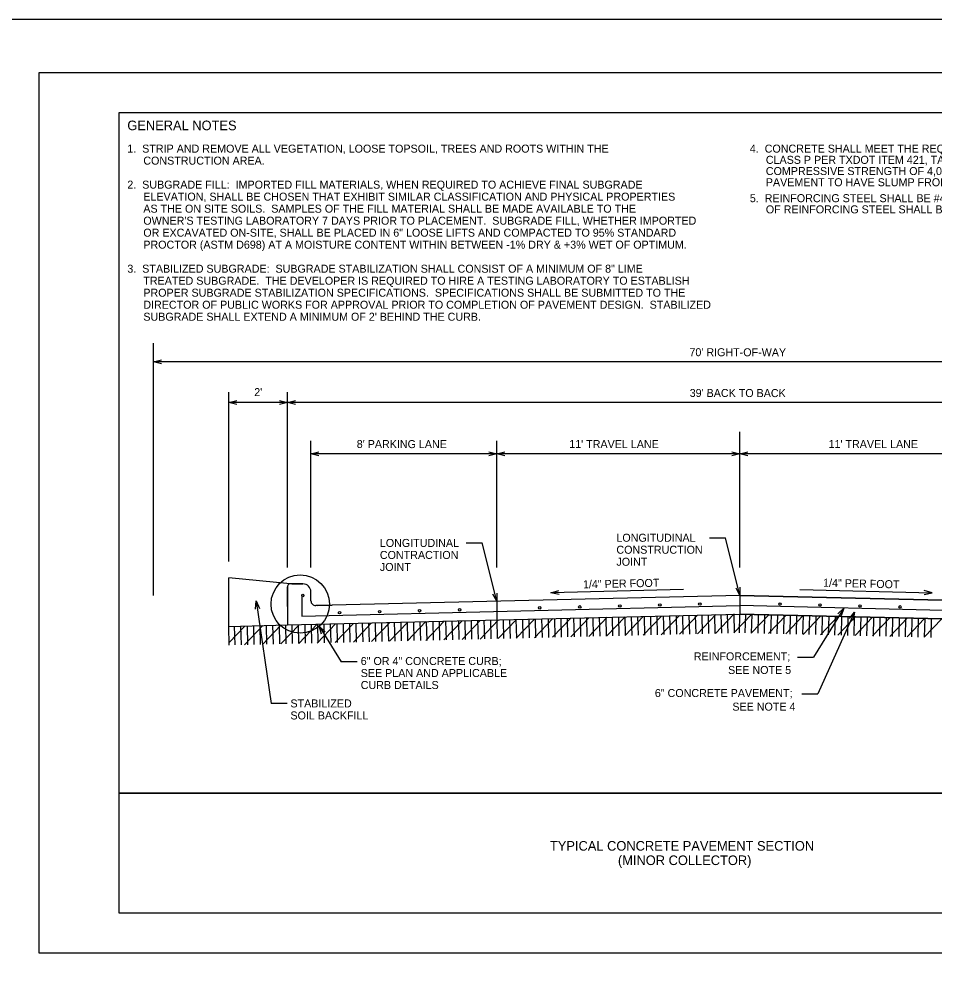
# Model space of a CAD drawing. Extents: x 2082681.6 to 2082717.6, y 13331273.8 to 13331297.8.
# Drawn here: x 2082699.6 to 2082711.03, y 13331285.82 to 13331297.82 of the extents above; entities that cross this region are included whole.
import ezdxf

# ---------------------------------------------------------------- set-up
doc = ezdxf.new("R2010")
doc.units = 0
for name, color, linetype in [('Default', 7, 'Continuous'), ('Detail', 7, 'Continuous'), ('Detail Label', 7, 'Continuous'), ('Non-Print', 7, 'Continuous'), ('Sheet Title Block', 7, 'Continuous')]:
    doc.layers.add(name, color=color, linetype=linetype)

msp = doc.modelspace()

# ---------------------------------------------------------------- linework, layer by layer
at = {"layer": 'Default'}
msp.add_lwpolyline([(2082681.601, 13331297.82), (2082717.601, 13331297.82), (2082717.601, 13331273.82), (2082681.601, 13331273.82)], close=True, dxfattribs=at)
at = {"layer": 'Detail'}
for p, q in [((2082702.218, 13331290.234), (2082702.218, 13331290.842)), ((2082702.985, 13331290.767), (2082702.218, 13331290.842)), ((2082702.951, 13331290.485), (2082702.951, 13331290.728)), ((2082702.951, 13331290.728), (2082702.951, 13331290.485)), ((2082703.005, 13331290.766), (2082703.144, 13331290.766)), ((2082703.144, 13331290.766), (2082703.005, 13331290.766)), ((2082703.129, 13331290.636), (2082703.13, 13331290.363)), ((2082703.244, 13331290.554), (2082703.244, 13331290.666)), ((2082703.244, 13331290.554), (2082703.244, 13331290.666)), ((2082708.601, 13331290.621), (2082703.509, 13331290.499)), ((2082708.601, 13331290.621), (2082703.509, 13331290.499)), ((2082713.693, 13331290.499), (2082708.601, 13331290.621)), ((2082708.601, 13331290.621), (2082713.693, 13331290.499)), ((2082702.951, 13331290.485), (2082702.951, 13331290.252)), ((2082702.951, 13331290.485), (2082702.951, 13331290.252)), ((2082703.13, 13331290.363), (2082708.601, 13331290.495)), ((2082703.305, 13331290.494), (2082703.509, 13331290.499)), ((2082703.509, 13331290.499), (2082703.305, 13331290.494)), ((2082714.073, 13331290.363), (2082708.601, 13331290.495)), ((2082702.951, 13331290.252), (2082708.601, 13331290.388)), ((2082702.951, 13331290.252), (2082708.601, 13331290.388)), ((2082705.583, 13331290.082), (2082705.811, 13331290.321)), ((2082705.735, 13331290.085), (2082705.729, 13331290.319)), ((2082705.809, 13331290.087), (2082706.037, 13331290.326)), ((2082705.815, 13331290.087), (2082705.809, 13331290.321)), ((2082705.894, 13331290.089), (2082705.889, 13331290.323)), ((2082705.974, 13331290.091), (2082705.969, 13331290.325)), ((2082706.036, 13331290.093), (2082706.263, 13331290.332)), ((2082706.054, 13331290.093), (2082706.049, 13331290.327)), ((2082706.134, 13331290.095), (2082706.129, 13331290.329)), ((2082706.214, 13331290.097), (2082706.209, 13331290.33)), ((2082706.262, 13331290.098), (2082706.49, 13331290.337)), ((2082706.294, 13331290.099), (2082706.289, 13331290.332)), ((2082706.374, 13331290.101), (2082706.369, 13331290.334)), ((2082706.454, 13331290.103), (2082706.449, 13331290.336)), ((2082706.488, 13331290.104), (2082706.716, 13331290.343)), ((2082706.534, 13331290.105), (2082706.529, 13331290.338)), ((2082706.614, 13331290.107), (2082706.609, 13331290.34)), ((2082706.694, 13331290.109), (2082706.689, 13331290.342)), ((2082706.714, 13331290.109), (2082706.942, 13331290.348)), ((2082706.774, 13331290.111), (2082706.769, 13331290.344)), ((2082706.854, 13331290.112), (2082706.849, 13331290.346)), ((2082706.934, 13331290.114), (2082706.929, 13331290.348)), ((2082706.941, 13331290.115), (2082707.168, 13331290.354)), ((2082707.014, 13331290.116), (2082707.009, 13331290.35)), ((2082707.094, 13331290.118), (2082707.089, 13331290.352)), ((2082707.167, 13331290.12), (2082707.395, 13331290.359)), ((2082707.174, 13331290.12), (2082707.168, 13331290.354)), ((2082707.254, 13331290.122), (2082707.248, 13331290.355)), ((2082707.334, 13331290.124), (2082707.328, 13331290.357)), ((2082707.393, 13331290.125), (2082707.621, 13331290.364)), ((2082707.414, 13331290.126), (2082707.408, 13331290.359)), ((2082707.494, 13331290.128), (2082707.488, 13331290.361)), ((2082707.574, 13331290.13), (2082707.568, 13331290.363)), ((2082707.619, 13331290.131), (2082707.847, 13331290.37)), ((2082707.654, 13331290.132), (2082707.648, 13331290.365)), ((2082707.734, 13331290.134), (2082707.728, 13331290.367)), ((2082707.814, 13331290.136), (2082707.808, 13331290.369)), ((2082707.845, 13331290.136), (2082708.073, 13331290.375)), ((2082707.894, 13331290.137), (2082707.888, 13331290.371)), ((2082707.974, 13331290.139), (2082707.968, 13331290.373)), ((2082708.054, 13331290.141), (2082708.048, 13331290.375)), ((2082708.072, 13331290.142), (2082708.299, 13331290.381)), ((2082708.134, 13331290.143), (2082708.128, 13331290.377)), ((2082708.214, 13331290.145), (2082708.208, 13331290.379)), ((2082708.294, 13331290.147), (2082708.288, 13331290.381)), ((2082708.298, 13331290.147), (2082708.526, 13331290.386)), ((2082708.374, 13331290.149), (2082708.368, 13331290.382)), ((2082708.454, 13331290.151), (2082708.448, 13331290.384)), ((2082708.524, 13331290.153), (2082708.745, 13331290.385)), ((2082708.534, 13331290.153), (2082708.528, 13331290.39)), ((2082708.595, 13331290.155), (2082708.601, 13331290.388)), ((2082708.601, 13331290.388), (2082714.251, 13331290.252)), ((2082714.251, 13331290.252), (2082708.601, 13331290.388)), ((2082708.668, 13331290.153), (2082708.674, 13331290.386)), ((2082708.743, 13331290.151), (2082708.961, 13331290.379)), ((2082708.748, 13331290.151), (2082708.754, 13331290.384)), ((2082708.828, 13331290.149), (2082708.834, 13331290.382)), ((2082708.908, 13331290.147), (2082708.914, 13331290.381)), ((2082708.96, 13331290.146), (2082709.177, 13331290.374)), ((2082708.988, 13331290.145), (2082708.994, 13331290.379)), ((2082709.068, 13331290.143), (2082709.074, 13331290.377)), ((2082709.148, 13331290.141), (2082709.154, 13331290.375)), ((2082709.176, 13331290.141), (2082709.393, 13331290.369)), ((2082709.228, 13331290.139), (2082709.234, 13331290.373)), ((2082709.308, 13331290.137), (2082709.314, 13331290.371)), ((2082709.388, 13331290.136), (2082709.394, 13331290.369)), ((2082709.392, 13331290.135), (2082709.609, 13331290.364)), ((2082709.468, 13331290.134), (2082709.474, 13331290.367)), ((2082709.548, 13331290.132), (2082709.554, 13331290.365)), ((2082709.608, 13331290.13), (2082709.825, 13331290.359)), ((2082709.628, 13331290.13), (2082709.634, 13331290.363)), ((2082709.708, 13331290.128), (2082709.714, 13331290.361)), ((2082709.788, 13331290.126), (2082709.794, 13331290.359)), ((2082709.824, 13331290.125), (2082710.041, 13331290.353)), ((2082709.868, 13331290.124), (2082709.874, 13331290.357)), ((2082709.948, 13331290.122), (2082709.954, 13331290.355)), ((2082710.028, 13331290.12), (2082710.034, 13331290.354)), ((2082710.04, 13331290.12), (2082710.257, 13331290.348)), ((2082710.108, 13331290.118), (2082710.114, 13331290.352)), ((2082710.188, 13331290.116), (2082710.194, 13331290.35)), ((2082710.256, 13331290.115), (2082710.473, 13331290.343)), ((2082710.268, 13331290.114), (2082710.274, 13331290.348)), ((2082710.348, 13331290.112), (2082710.353, 13331290.346)), ((2082710.428, 13331290.111), (2082710.433, 13331290.344)), ((2082710.472, 13331290.109), (2082710.69, 13331290.338)), ((2082710.508, 13331290.109), (2082710.513, 13331290.342)), ((2082710.588, 13331290.107), (2082710.593, 13331290.34)), ((2082710.668, 13331290.105), (2082710.673, 13331290.338)), ((2082710.688, 13331290.104), (2082710.906, 13331290.333)), ((2082710.748, 13331290.103), (2082710.753, 13331290.336)), ((2082710.828, 13331290.101), (2082710.833, 13331290.334)), ((2082710.904, 13331290.099), (2082711.122, 13331290.327)), ((2082710.908, 13331290.099), (2082710.913, 13331290.332)), ((2082710.988, 13331290.097), (2082710.993, 13331290.33)), ((2082702.218, 13331290.234), (2082702.951, 13331290.252)), ((2082702.223, 13331290.001), (2082702.218, 13331290.234)), ((2082702.223, 13331290.034), (2082702.418, 13331290.239)), ((2082702.296, 13331290.003), (2082702.29, 13331290.236)), ((2082702.376, 13331290.005), (2082702.37, 13331290.238)), ((2082702.416, 13331290.006), (2082702.644, 13331290.245)), ((2082702.455, 13331290.006), (2082702.45, 13331290.24)), ((2082702.535, 13331290.008), (2082702.53, 13331290.242)), ((2082702.615, 13331290.01), (2082702.61, 13331290.244)), ((2082702.643, 13331290.011), (2082702.87, 13331290.25)), ((2082702.695, 13331290.012), (2082702.69, 13331290.246)), ((2082702.775, 13331290.014), (2082702.77, 13331290.248)), ((2082702.855, 13331290.016), (2082702.85, 13331290.25)), ((2082702.869, 13331290.016), (2082703.097, 13331290.255)), ((2082702.935, 13331290.018), (2082702.93, 13331290.251)), ((2082703.015, 13331290.02), (2082703.01, 13331290.253)), ((2082703.095, 13331290.022), (2082703.09, 13331290.255)), ((2082703.095, 13331290.022), (2082703.323, 13331290.261)), ((2082703.175, 13331290.024), (2082703.17, 13331290.257)), ((2082703.255, 13331290.026), (2082703.25, 13331290.259)), ((2082703.321, 13331290.027), (2082703.549, 13331290.266)), ((2082703.335, 13331290.028), (2082703.33, 13331290.261)), ((2082703.415, 13331290.03), (2082703.41, 13331290.263)), ((2082703.495, 13331290.032), (2082703.49, 13331290.265)), ((2082703.547, 13331290.033), (2082703.775, 13331290.272)), ((2082703.575, 13331290.033), (2082703.57, 13331290.267)), ((2082703.655, 13331290.035), (2082703.65, 13331290.269)), ((2082703.735, 13331290.037), (2082703.729, 13331290.271)), ((2082703.774, 13331290.038), (2082704.001, 13331290.277)), ((2082703.815, 13331290.039), (2082703.809, 13331290.273)), ((2082703.895, 13331290.041), (2082703.889, 13331290.275)), ((2082703.975, 13331290.043), (2082703.969, 13331290.276)), ((2082704, 13331290.044), (2082704.228, 13331290.283)), ((2082704.055, 13331290.045), (2082704.049, 13331290.278)), ((2082704.135, 13331290.047), (2082704.129, 13331290.28)), ((2082704.215, 13331290.049), (2082704.209, 13331290.282)), ((2082704.226, 13331290.049), (2082704.454, 13331290.288)), ((2082704.295, 13331290.051), (2082704.289, 13331290.284)), ((2082704.375, 13331290.053), (2082704.369, 13331290.286)), ((2082704.455, 13331290.055), (2082704.449, 13331290.288)), ((2082704.452, 13331290.055), (2082704.68, 13331290.294)), ((2082704.535, 13331290.057), (2082704.529, 13331290.29)), ((2082704.615, 13331290.059), (2082704.609, 13331290.292)), ((2082704.678, 13331290.06), (2082704.906, 13331290.299)), ((2082704.695, 13331290.06), (2082704.689, 13331290.294)), ((2082704.775, 13331290.062), (2082704.769, 13331290.296)), ((2082704.855, 13331290.064), (2082704.849, 13331290.298)), ((2082704.905, 13331290.065), (2082705.132, 13331290.305)), ((2082704.935, 13331290.066), (2082704.929, 13331290.3)), ((2082705.015, 13331290.068), (2082705.009, 13331290.302)), ((2082705.095, 13331290.07), (2082705.089, 13331290.303)), ((2082705.131, 13331290.071), (2082705.359, 13331290.31)), ((2082705.175, 13331290.072), (2082705.169, 13331290.305)), ((2082705.255, 13331290.074), (2082705.249, 13331290.307)), ((2082705.335, 13331290.076), (2082705.329, 13331290.309)), ((2082705.357, 13331290.076), (2082705.585, 13331290.315)), ((2082705.415, 13331290.078), (2082705.409, 13331290.311)), ((2082705.495, 13331290.08), (2082705.489, 13331290.313)), ((2082705.575, 13331290.082), (2082705.569, 13331290.315)), ((2082705.655, 13331290.084), (2082705.649, 13331290.317))]:
    msp.add_line(p, q, dxfattribs=at)
for centre, radius in [((2082703.11, 13331290.513), 0.364), ((2082704.601, 13331290.43), 0.0159), ((2082705.101, 13331290.442), 0.0159), ((2082706.101, 13331290.466), 0.0159), ((2082706.601, 13331290.478), 0.0159), ((2082707.101, 13331290.49), 0.0159), ((2082707.601, 13331290.502), 0.0159), ((2082708.1, 13331290.514), 0.0159), ((2082709.102, 13331290.514), 0.0159), ((2082709.601, 13331290.502), 0.0159), ((2082710.101, 13331290.49), 0.0159), ((2082710.601, 13331290.478), 0.0159), ((2082703.602, 13331290.406), 0.0159), ((2082704.102, 13331290.418), 0.0159)]:
    msp.add_circle(centre, radius, dxfattribs=at)
for centre, radius, start, end in [((2082702.991, 13331290.728), 0.04, 70.2662, 180), ((2082702.991, 13331290.728), 0.04, 70.2662, 180), ((2082703.144, 13331290.666), 0.1, 0, 90), ((2082703.144, 13331290.666), 0.1, 360, 90), ((2082703.304, 13331290.554), 0.06, 180, 271.3845), ((2082703.304, 13331290.554), 0.06, 180, 271.3845)]:
    msp.add_arc(centre, radius, start, end, dxfattribs=at)
msp.add_ellipse((2082703.144, 13331290.62), major_axis=(0, -0.0163), ratio=0.750017, dxfattribs=at)
msp.add_ellipse((2082703.144, 13331290.62), major_axis=(0, -0.0163), ratio=0.750017, dxfattribs=at)
at = {"layer": 'Detail Label'}
for p, q in [((2082701.278, 13331290.621), (2082701.278, 13331293.771)), ((2082715.924, 13331293.539), (2082701.278, 13331293.539)), ((2082702.218, 13331291.045), (2082702.218, 13331293.161)), ((2082702.951, 13331290.972), (2082702.951, 13331293.161)), ((2082702.951, 13331293.03), (2082702.218, 13331293.03)), ((2082714.251, 13331293.03), (2082702.951, 13331293.03)), ((2082708.601, 13331290.972), (2082708.601, 13331292.663)), ((2082703.244, 13331290.972), (2082703.244, 13331292.553)), ((2082705.564, 13331290.972), (2082705.564, 13331292.553)), ((2082705.564, 13331292.392), (2082703.244, 13331292.392)), ((2082708.601, 13331292.392), (2082705.564, 13331292.392)), ((2082711.638, 13331292.392), (2082708.601, 13331292.392)), ((2082708.223, 13331291.342), (2082708.423, 13331291.342)), ((2082708.601, 13331290.621), (2082708.423, 13331291.342)), ((2082705.183, 13331291.277), (2082705.383, 13331291.277)), ((2082705.564, 13331290.548), (2082705.383, 13331291.277)), ((2082707.896, 13331290.694), (2082706.241, 13331290.654)), ((2082709.348, 13331290.694), (2082711.002, 13331290.654)), ((2082708.601, 13331290.621), (2082708.601, 13331290.388)), ((2082702.561, 13331290.554), (2082702.747, 13331289.272)), ((2082703.323, 13331290.491), (2082703.325, 13331290.495)), ((2082705.564, 13331290.548), (2082705.564, 13331290.315)), ((2082709.897, 13331290.464), (2082709.521, 13331289.851)), ((2082710.033, 13331290.412), (2082709.573, 13331289.393)), ((2082703.347, 13331290.236), (2082703.621, 13331289.793)), ((2082709.321, 13331289.851), (2082709.521, 13331289.851)), ((2082703.821, 13331289.793), (2082703.621, 13331289.793)), ((2082709.373, 13331289.393), (2082709.573, 13331289.393)), ((2082702.947, 13331289.272), (2082702.747, 13331289.272))]:
    msp.add_line(p, q, dxfattribs=at)
for points in [[(2082701.378, 13331293.514), (2082701.278, 13331293.539), (2082701.378, 13331293.564)], [(2082702.318, 13331293.005), (2082702.218, 13331293.03), (2082702.318, 13331293.055)], [(2082702.851, 13331293.055), (2082702.951, 13331293.03), (2082702.851, 13331293.005)], [(2082703.051, 13331293.005), (2082702.951, 13331293.03), (2082703.051, 13331293.055)], [(2082703.344, 13331292.367), (2082703.244, 13331292.392), (2082703.344, 13331292.417)], [(2082705.464, 13331292.417), (2082705.564, 13331292.392), (2082705.464, 13331292.367)], [(2082705.664, 13331292.367), (2082705.564, 13331292.392), (2082705.664, 13331292.417)], [(2082708.501, 13331292.417), (2082708.601, 13331292.392), (2082708.501, 13331292.367)], [(2082708.701, 13331292.367), (2082708.601, 13331292.392), (2082708.701, 13331292.417)], [(2082706.342, 13331290.631), (2082706.241, 13331290.654), (2082706.341, 13331290.681)], [(2082708.601, 13331290.725), (2082708.601, 13331290.621), (2082708.553, 13331290.713)], [(2082710.901, 13331290.631), (2082711.002, 13331290.654), (2082710.903, 13331290.681)], [(2082705.564, 13331290.651), (2082705.564, 13331290.548), (2082705.515, 13331290.639)], [(2082702.55, 13331290.451), (2082702.561, 13331290.554), (2082702.6, 13331290.458)], [(2082709.824, 13331290.392), (2082709.897, 13331290.464), (2082709.866, 13331290.365)], [(2082709.969, 13331290.332), (2082710.033, 13331290.412), (2082710.015, 13331290.311)], [(2082703.378, 13331290.138), (2082703.347, 13331290.236), (2082703.421, 13331290.165)]]:
    msp.add_lwpolyline(points, dxfattribs=at)
at = {"layer": 'Non-Print'}
msp.add_lwpolyline([(2082699.851, 13331297.153), (2082716.851, 13331297.153), (2082716.851, 13331286.153), (2082699.851, 13331286.153)], close=True, dxfattribs=at)
at = {"layer": 'Sheet Title Block'}
for points in [[(2082700.851, 13331296.653), (2082716.351, 13331296.653), (2082716.351, 13331288.153), (2082700.851, 13331288.153)], [(2082700.851, 13331288.153), (2082716.351, 13331288.153), (2082716.351, 13331286.653), (2082700.851, 13331286.653)]]:
    msp.add_lwpolyline(points, close=True, dxfattribs=at)

# ---------------------------------------------------------------- texts
at = {"layer": 'Detail Label'}
for s, height, p in [('GENERAL NOTES', 0.12, (2082700.951, 13331296.433)), ('4.  CONCRETE SHALL MEET THE REQUIREMENTS OF TxDOT ITEM 421 - HYDRAULIC CEMENT CONCRETE, ', 0.1, (2082708.725, 13331296.153)), ('CLASS P PER TXDOT ITEM 421, TABLE 8. WITH THE FOLLOWING MODIFICATIONS: MINIMUM 28 DAY ', 0.1, (2082708.925, 13331296.013)), ('COMPRESSIVE STRENGTH OF 4,000 PSI; TXDOT ITEM 421, TABLE 9 REQUIRES FORMED CONCRETE ', 0.1, (2082708.925, 13331295.873)), ('PAVEMENT TO HAVE SLUMP FROM 4INCHES TO 5.5 INCHES AT THE POINT OF PLACEMENT. ', 0.1, (2082708.925, 13331295.733)), ('5.  REINFORCING STEEL SHALL BE #4 BARS @ 18" O.C. TRANSVERSE AND LONGITUDINALLY.  GRADE ', 0.1, (2082708.725, 13331295.534)), ('OF REINFORCING STEEL SHALL BE ASTM A615 GRADE 60 IN ACCORDANCE WITH TxDOT ITEM 440.', 0.1, (2082708.925, 13331295.394)), ('LONGITUDINAL ', 0.1, (2082704.105, 13331291.227)), ('LONGITUDINAL ', 0.1, (2082707.059, 13331291.292)), ('CONTRACTION ', 0.1, (2082704.105, 13331291.077)), ('CONSTRUCTION ', 0.1, (2082707.059, 13331291.142)), ('JOINT', 0.1, (2082707.059, 13331290.992)), ('JOINT', 0.1, (2082704.105, 13331290.927)), ('6" OR 4" CONCRETE CURB;', 0.1, (2082703.866, 13331289.752)), ('REINFORCEMENT;', 0.1, (2082708.026, 13331289.81)), ('SEE NOTE 5', 0.1, (2082708.453, 13331289.64)), ('SEE PLAN AND APPLICABLE', 0.1, (2082703.866, 13331289.602)), ('CURB DETAILS', 0.1, (2082703.866, 13331289.452)), ('6" CONCRETE PAVEMENT;', 0.1, (2082707.539, 13331289.352)), ('STABILIZED ', 0.1, (2082702.988, 13331289.222)), ('SEE NOTE 4', 0.1, (2082708.507, 13331289.182)), ('SOIL BACKFILL', 0.1, (2082702.988, 13331289.072))]:
    msp.add_text(s, height=height, dxfattribs=at).set_placement(p)
for s, rotation, p in [('1.  STRIP AND REMOVE ALL VEGETATION, LOOSE TOPSOIL, TREES AND ROOTS WITHIN THE ', 360, (2082700.951, 13331296.153)), ('CONSTRUCTION AREA.', 360, (2082701.151, 13331296.003)), ('2.  SUBGRADE FILL:  IMPORTED FILL MATERIALS, WHEN REQUIRED TO ACHIEVE FINAL SUBGRADE ', 360, (2082700.951, 13331295.703)), ('ELEVATION, SHALL BE CHOSEN THAT EXHIBIT SIMILAR CLASSIFICATION AND PHYSICAL PROPERTIES ', 360, (2082701.151, 13331295.553)), ('AS THE ON SITE SOILS.  SAMPLES OF THE FILL MATERIAL SHALL BE MADE AVAILABLE TO THE ', 360, (2082701.151, 13331295.403)), ("OWNER'S TESTING LABORATORY 7 DAYS PRIOR TO PLACEMENT.  SUBGRADE FILL, WHETHER IMPORTED ", 360, (2082701.151, 13331295.253)), ('OR EXCAVATED ON-SITE, SHALL BE PLACED IN 6" LOOSE LIFTS AND COMPACTED TO 95% STANDARD ', 360, (2082701.151, 13331295.103)), ('PROCTOR (ASTM D698) AT A MOISTURE CONTENT WITHIN BETWEEN -1% DRY & +3% WET OF OPTIMUM.', 360, (2082701.151, 13331294.953)), ('3.  STABILIZED SUBGRADE:  SUBGRADE STABILIZATION SHALL CONSIST OF A MINIMUM OF 8" LIME ', 360, (2082700.951, 13331294.653)), ('TREATED SUBGRADE.  THE DEVELOPER IS REQUIRED TO HIRE A TESTING LABORATORY TO ESTABLISH ', 360, (2082701.151, 13331294.503)), ('PROPER SUBGRADE STABILIZATION SPECIFICATIONS.  SPECIFICATIONS SHALL BE SUBMITTED TO THE ', 360, (2082701.151, 13331294.353)), ('DIRECTOR OF PUBLIC WORKS FOR APPROVAL PRIOR TO COMPLETION OF PAVEMENT DESIGN.  STABILIZED ', 360, (2082701.151, 13331294.203)), ("SUBGRADE SHALL EXTEND A MINIMUM OF 2' BEHIND THE CURB.", 360, (2082701.151, 13331294.053)), ("70' RIGHT-OF-WAY", 359.9028, (2082707.971, 13331293.61)), ("2'", 359.9028, (2082702.536, 13331293.111)), ("39' BACK TO BACK", 359.9028, (2082707.974, 13331293.101)), ("8' PARKING LANE", 359.9028, (2082703.816, 13331292.463)), ("11' TRAVEL LANE", 359.9028, (2082706.47, 13331292.463)), ("11' TRAVEL LANE", 359.9028, (2082709.708, 13331292.463)), (' 1/4" PER FOOT', 1.2804, (2082706.605, 13331290.708)), (' 1/4" PER FOOT', 358.7196, (2082709.602, 13331290.731))]:
    msp.add_text(s, height=0.1, rotation=rotation, dxfattribs=at).set_placement(p)
at = {"layer": 'Sheet Title Block'}
for s, p in [('TYPICAL CONCRETE PAVEMENT SECTION ', (2082706.229, 13331287.433)), ('(MINOR COLLECTOR)', (2082707.078, 13331287.253))]:
    msp.add_text(s, height=0.12, dxfattribs=at).set_placement(p)

doc.saveas('drawing.dxf')
